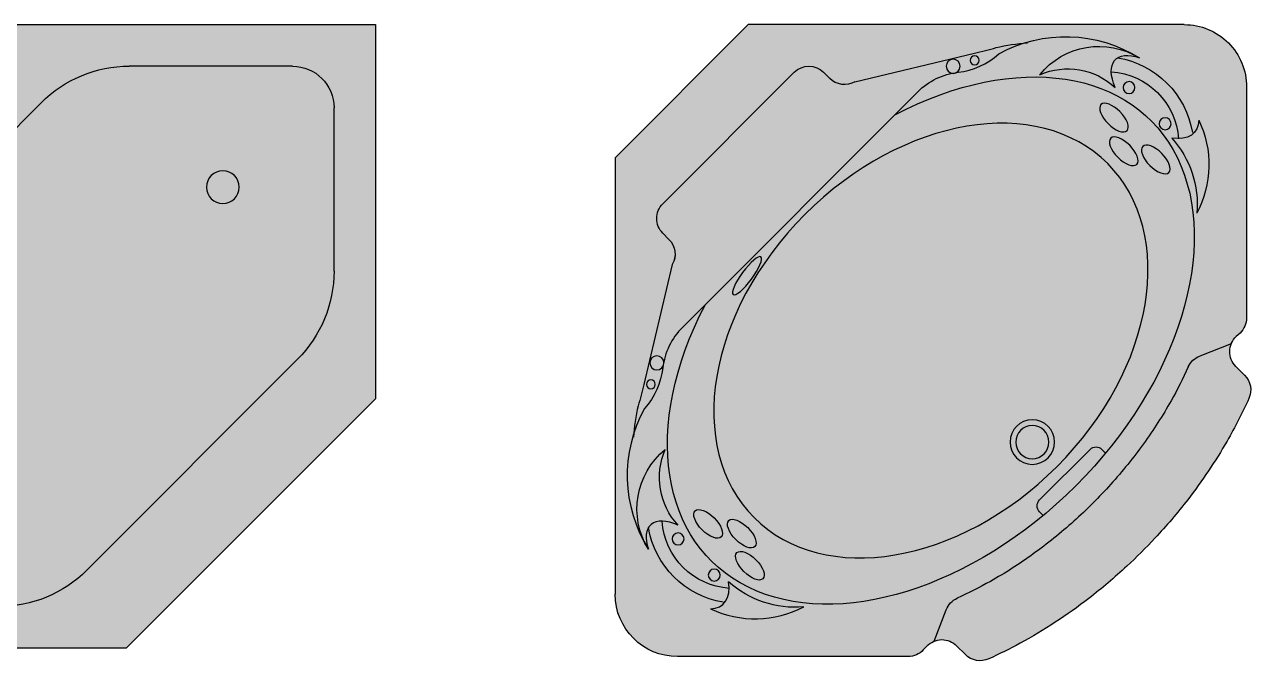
# Model space of a CAD drawing. Header units: millimetres. Extents: x 21129 to 2803301, y -510327 to 166837.
# Drawn here: x 324100 to 327056, y -261407 to -259873 of the extents above; entities that cross this region are included whole.
import ezdxf

# ---------------------------------------------------------------- set-up
doc = ezdxf.new("R2010")
doc.units = ezdxf.units.MM
doc.layers.add('....12_TNT_F_FURNITURE', color=27, linetype='Continuous', transparency=0.5)
doc.layers.add('TNT-Hatch', color=250, linetype='Continuous')

# ---------------------------------------------------------------- blocks, each defined once
blk = doc.blocks.new('BATH-03')
at = {"layer": 'TNT-Hatch'}
blk.add_hatch(color=253, dxfattribs=at).paths.add_polyline_path([(0, 0), (0, 1500.000000000029), (-1500.000000000058, 1500.000000000029), (-1500.000000000058, 600), (-900.0000000000582, 0)])
for p, q in [((-1300.000000000058, 1400), (-907.1067811865942, 1400)), ((-520.7106781187176, 1400), (-150.0000000000873, 1399.999999999985)), ((-100.0000000000291, 979.2893218813406), (-100.0000000000873, 1349.999999999985)), ((-694.9747468306159, 1312.132034355949), (-187.86796564408, 805.0252531694132)), ((-556.0660171780328, 1314.64466094067), (-185.3553390593443, 943.9339828220109)), ((-1400.000000000058, 907.1067811865214), (-1400.000000000058, 1300)), ((-1312.132034356007, 694.9747468305577), (-805.0252531694132, 187.8679656440363)), ((-100.0000000000582, 200.0000000000146), (-100.0000000000582, 592.893218813464)), ((-592.893218813464, 100), (-200.0000000000582, 100.0000000000146))]:
    blk.add_line(p, q)
blk.add_lwpolyline([(0, 0), (0, 1500.000000000029), (-1500.000000000058, 1500.000000000029), (-1500.000000000058, 600), (-900.0000000000582, 0)], close=True)
blk.add_circle((-1132.298857941933, 1109.097372469769), 39.32758137176279)
for centre, radius, start, end in [((-1300.000000000058, 1300), 100, 90, 180), ((-907.1067811865942, 1100), 300, 45, 90), ((-520.7106781187176, 1350), 50, 90, 225), ((-150.0000000000873, 1349.999999999985), 50, 0, 90), ((-150.0000000000291, 979.2893218813406), 50, 225, 0), ((-1100.000000000058, 907.1067811865214), 300, 180, 225), ((-400.0000000000582, 592.8932188134495), 300, 0, 45), ((-592.893218813464, 400), 300, 225, 270), ((-200.0000000000582, 200.0000000000146), 100, 270, 0)]:
    blk.add_arc(centre, radius, start, end)
blk = doc.blocks.new('A$C4C176CB3')
at = {"layer": 'TNT-Hatch'}
h = blk.add_hatch(color=253, dxfattribs=at)
edge = h.paths.add_edge_path()
edge.add_arc((1470.000014704638, 705.2118861030176), 49.99999999999905, 359.999999999376, 406.9551542050115)
edge.add_line((1504.12854403448, 741.7528697484813), (1495.170512623874, 750.1194873715831))
edge.add_arc((1529.299041953709, 786.6604710170941), 50.00000000000165, 134.9999999993957, 226.95515420507, ccw=False)
edge.add_line((1493.943702894816, 822.0158100768604), (1515.278441695511, 843.3505488770606))
edge.add_arc((1479.923102636574, 878.7058879367978), 50.00000000000302, 314.9999999992896, 384.2489023033593)
edge.add_spline(control_points=[(1525.511598242942, 899.2409571683529), (1509.884406063633, 933.9338123017951), (1492.320521914211, 968.1268230828136), (1458.960646327803, 1025.95925660622), (1443.995013333886, 1049.928451115178), (1412.333928203865, 1096.990943125304), (1395.64129186621, 1120.081633627473), (1353.33966239242, 1174.700020519405), (1326.919667004942, 1205.711474766591), (1277.447768612459, 1258.644223704556), (1254.945513608473, 1281.060713665822), (1202.362695827716, 1329.823719741267), (1171.845734067188, 1355.658863819321), (1113.967559656754, 1400.27826718807), (1086.898343557361, 1419.526429453064), (1031.616611992402, 1455.630650752137), (1003.402663752728, 1472.490016613665), (949.8835475530213, 1501.536816635533), (924.6971837046294, 1514.045334707029), (899.2408310263854, 1525.511842584427)], knot_values=[4.190868099523054, 4.190868099523054, 4.190868099523054, 4.190868099523054, 4.325890797238762, 4.325890797238762, 4.423953759487222, 4.423953759487222, 4.522016721735681, 4.522016721735681, 4.661163857012397, 4.661163857012397, 4.769499206690234, 4.769499206690234, 4.906121631613742, 4.906121631613742, 5.02047851073325, 5.02047851073325, 5.134835389852758, 5.134835389852758, 5.233911419334916, 5.233911419334916, 5.233911419334916, 5.233911419334916], degree=3, periodic=0)
edge.add_arc((878.7059943334461, 1479.923242233228), 49.99999999999705, 65.7513899548838, 134.9999999994311)
edge.add_line((843.3506552744511, 1515.278581292878), (822.0157927816472, 1493.943718800554))
edge.add_arc((786.6604537227104, 1529.299057860277), 49.9999999999993, 223.0448457939561, 314.99999999940746, ccw=False)
edge.add_line((750.1194700765627, 1495.170528531075), (741.7528331941576, 1504.128580562679))
edge.add_arc((705.2118495480536, 1470.000051233437), 49.99999999999767, 43.0448457939918, 90.00000004396566)
edge.add_line((705.2118495097238, 1520.000051233423), (150.0000135317096, 1520.000050807605))
edge.add_arc((150.0000136467279, 1370.000050807619), 150, 90.00000004393789, 180.0000000575171)
edge.add_line((1.364675699733198e-05, 1370.000050657065), (1.470072311349213e-05, 320.116804438745))
edge.add_line((1.470067945774645e-05, 320.1168044387305), (320.1167672621887, 5.187061833566986e-05))
edge.add_line((320.1167672622105, 5.187060742173344e-05), (1370.000014697362, 5.185974077903666e-05))
edge.add_arc((1370.000014698933, 150.0000518597953), 150.0000000000437, 269.9999999994094, 359.9999999994149)
edge.add_line((1520.000014698977, 150.0000518582819), (1520.000014704652, 705.2118861024646))
for p, q in [((705.2118495096947, 1520.000051233437), (150.0000136482849, 1520.000050807648)), ((843.3506552743638, 1515.27858129279), (822.0157927816763, 1493.943718800583)), ((741.7528331941721, 1504.128580562654), (750.1194700765627, 1495.170528531075)), ((768.0021702702943, 1482.910834920389), (797.1442881843977, 1407.193182823496)), ((1.470067945774645e-05, 320.1168044387305), (1.364675699733198e-05, 1370.000050809191)), ((1021.589289118681, 1171.660401251502), (1030.468383935469, 1180.539496068101)), ((1021.589289118347, 1143.376130003991), (1143.376092848572, 1021.589326271278)), ((1171.660364096097, 1021.589326271031), (1180.53945891287, 1030.468421087615)), ((1515.278441695496, 843.3505488770606), (1493.943702894816, 822.0158100768604)), ((1482.91079775976, 768.0022074162262), (1407.193184836186, 797.144310255142)), ((1504.128544034596, 741.7528697483795), (1495.170512623808, 750.1194873717031)), ((672.8164877863455, 217.1136825098802), (217.1136453472282, 672.816524958369)), ((114.6929760222411, 501.6917868726596), (129.4719772549724, 516.4707881050126)), ((430.9810715798376, 114.6930131891859), (114.6929760215135, 430.9811087540147)), ((320.1167672622105, 5.187060742173344e-05), (1.470067945774645e-05, 320.1168044387305)), ((501.691749698497, 114.6930131884437), (516.4702122996532, 129.4714757888869)), ((1370.00001469742, 5.185976624488831e-05), (320.1167672622105, 5.187060742173344e-05))]:
    blk.add_line(p, q)
for points in [[(229.5976904820127, 1405.10086202329, -0.2355776382129293), (453.8070070816175, 1400.365222268156)], [(217.1136453472573, 672.8165249583253), (161.7518165299989, 728.1783537767333, -0.1690513018278459), (114.7150736629992, 825.437003402636, 0.1562158369017817), (70.29634876285854, 923.463631001985, -0.2720900075511578), (80.0376810227317, 1262.038421552148, -0.2720900075511578)], [(137.392155843816, 576.8692095352308), (68.98363615274138, 865.2361716359301, 0.01360998898983675), (55.27771829113772, 916.7289972593862, -0.04330457606642596), (44.09529959743668, 992.5963342507748, 0.500747819503724)], [(1405.100824851543, 229.5977276295307, 0.2355776382129293), (1400.365185101095, 453.807044229281)], [(672.8164877863455, 217.1136825098802), (728.178316603633, 161.7518536914577, 0.1690513018278459), (825.4369662285462, 114.7151108224498, -0.1562158369017817), (923.4635938269639, 70.29638592031552, 0.2720900075511578), (1262.038384377389, 80.03771817320376, 0.2720900075511578)], [(576.8691723615775, 137.3921930083743), (865.2361344609089, 68.98367331137706, -0.01360998898983675), (916.7289600840741, 55.27775544872566, 0.04330457606642596), (992.5962970752298, 44.09533675346756, -0.500747819503724)]]:
    blk.add_lwpolyline(points, format="xyb")
blk.add_lwpolyline([(1520.000014698948, 150.0000518581801), (1520.000014704623, 705.211886102421)])
for centre, radius in [((238.430904119843, 1323.899453597478), 14.32866964058485), ((151.4814671211789, 1236.950016600604), 14.32866964058485), ((1004.12117493969, 1004.121212095459), 53.53019674512325), ((1004.12117493969, 1004.121212095459), 39.96867777645718), ((86.05685889198503, 865.2800828490872), 10.59010490306537), ((100.3094948202925, 813.5857719679188), 16.9441097046365), ((1323.899416425978, 238.4309412690782), 14.32866964058485), ((1236.949979427285, 151.4815042721893), 14.32866964058485), ((813.585734793538, 100.3095319799904), 16.9441097046365), ((865.2800456743425, 86.05689605057705), 10.59010490306537)]:
    blk.add_circle(centre, radius)
for centre, radius, start, end in [((150.0000136467424, 1370.000050807619), 150, 89.99999999916623, 179.9999999991662), ((705.211849548039, 1470.000051233452), 50, 43.04484579345193, 90.00000004418946), ((878.7059943332715, 1479.92324223333), 50, 65.75138995061138, 134.9999999994104), ((786.6604537226667, 1529.299057860233), 50, 223.0448457934519, 314.9999999994104), ((295.4736329941807, 1173.859375453452), 218.4150176602592, 99.38654307550543, 170.6250763658255), ((432.796943691792, 1162.828212874243), 238.4643654625555, 84.9453628201996, 132.0750267288576), ((843.8074491217703, 1425.152843491975), 50, 201.050656766405, 245.7313297743827), ((286.1760024273681, 1183.157006020454), 173.210253074443, 93.6630216611177, 176.3439136391084), ((236.9713918371854, 1165.05900876892), 184.4808827326507, 148.285419693405, 230.9038217268096), ((274.3714256519306, 1089.393378733032), 167.9068739689612, 137.1011194487006, 203.706731165645), ((1035.731424742276, 1157.518265627645), 20, 134.9999999994104, 224.9999999994105), ((1157.518228472458, 1035.731461894873), 20, 224.9999999994105, 314.9999999994104), ((1479.923102636589, 878.705887936696), 50, 314.9999999994104, 24.24890230454832), ((1425.152845505581, 843.8074711919471), 50, 204.2686860961864, 248.9493432328169), ((1529.299041953724, 786.6604710170795), 50, 134.9999999994104, 226.9551542053696), ((1470.000014704608, 705.2118861029594), 50, 359.9999999991662, 46.95515420536965), ((94.1160995640239, 551.8255885330436), 50, 314.9999999994104, 30.05773565028754), ((94.11663819603564, 551.8261271647207), 50, 314.9999999994104, 30.05831438314459), ((150.048315081207, 466.3364478129806), 50, 134.9999999994104, 224.9999999994105), ((1162.828175706702, 432.7969808443158), 238.4643654625555, 317.9249732699648, 5.054637178969878), ((1183.1569688499, 286.1760395794699), 173.210253074443, 273.6560863600595, 356.3369783380502), ((1173.859338283117, 295.4736701464572), 218.4150176602592, 279.3749236325292, 350.6134569210682), ((1089.393341562201, 274.3714628059679), 167.9068739689612, 246.293268832493, 312.8988805501211), ((1370.000014698933, 150.0000518597953), 150.0000000000437, 269.9999999991662, 0), ((551.8255513585027, 94.11613672909152), 50, 59.94226434899081, 134.9999999994104), ((1165.058971597377, 236.9714289896365), 184.4808827326507, 219.0961782720175, 301.7145803047381), ((466.3364106395456, 150.0483522481663), 50, 224.9999999994105, 314.9999999994104)]:
    blk.add_arc(centre, radius, start, end)
for centre, major_axis, ratio, start_param, end_param in [((760.0000147052924, 760.0000518660672), (-529.3072377458125, 529.3072377566954), 0.6594068493633349, 2.015810873177058, 7.408967087592229), ((1294.639864648299, 174.6718344879191), (-100.9305357897866, -83.24805076574833), 0.5394037341319374, 2.734948207784136, 3.872314541749192), ((1294.639864648299, 174.6718344879191), (90.48648022527534, 90.48648022341308), 0.4820140657136143, 2.254057256849133, 3.932691772776179)]:
    blk.add_ellipse(centre, major_axis=major_axis, ratio=ratio, start_param=start_param, end_param=end_param)
at = {"extrusion": (0, 0, -1)}
for major_axis, ratio, start_param, end_param in [((-83.24805076782553, -100.9305357880734), 0.5394037341319374, 2.734948207784136, 3.872314541749192), ((90.48648022527534, 90.48648022341308), 0.4820140657136143, 2.254057256849133, 3.932691772776179)]:
    blk.add_ellipse((174.671797338131, 1294.639901821138), major_axis=major_axis, ratio=ratio, start_param=start_param, end_param=end_param, dxfattribs=at)
for centre, major_axis, ratio in [((760.0000147052924, 760.0000518660672), (-425.6482940963157, 425.6482941050654), 0.7125668074610079), ((317.4004778257367, 604.0907843735331), (33.41437599175931, -45.45481986308585), 0.2337374105498781), ((1301.374797783967, 324.3167262733332), (31.35657412151387, 31.35657412086854), 0.4583334699054018), ((1224.268145408758, 304.7405142285133), (31.35657412151387, 31.35657412086854), 0.4583334699054018), ((1200.772425833726, 223.7143543251586), (31.35657412151387, 31.35657412086854), 0.4583334699054018)]:
    blk.add_ellipse(centre, major_axis=major_axis, ratio=ratio)
for centre in [(324.3166891236906, 1301.374834953749), (304.74047707727, 1224.268182578919), (223.7143171734497, 1200.772463005589)]:
    blk.add_ellipse(centre, major_axis=(31.35657412151387, 31.35657412086854), ratio=0.4583334699054018, dxfattribs=at)
for points, knots in [([(1525.511598242942, 899.2409571683529), (1509.884406063633, 933.9338123017951), (1492.320521914211, 968.1268230828136), (1458.960646327803, 1025.95925660622), (1443.995013333886, 1049.928451115178), (1412.333928203865, 1096.990943125304), (1395.64129186621, 1120.081633627473), (1353.33966239242, 1174.700020519405), (1326.919667004942, 1205.711474766591), (1277.447768612459, 1258.644223704556), (1254.945513608473, 1281.060713665822), (1202.362695827716, 1329.823719741267), (1171.845734067188, 1355.658863819321), (1113.967559656754, 1400.27826718807), (1086.898343557361, 1419.526429453064), (1031.616611992402, 1455.630650752137), (1003.402663752728, 1472.490016613665), (949.8835475530213, 1501.536816635533), (924.6971837046294, 1514.045334707029), (899.2408310263854, 1525.511842584427)], [4.190868099523054, 4.190868099523054, 4.190868099523054, 4.190868099523054, 4.325890797238762, 4.325890797238762, 4.423953759487222, 4.423953759487222, 4.522016721735681, 4.522016721735681, 4.661163857012397, 4.661163857012397, 4.769499206690234, 4.769499206690234, 4.906121631613742, 4.906121631613742, 5.02047851073325, 5.02047851073325, 5.134835389852758, 5.134835389852758, 5.233911419334916, 5.233911419334916, 5.233911419334916, 5.233911419334916]), ([(1379.571443218447, 823.2566618279525), (1367.186331066958, 850.7266640719317), (1353.337312454038, 878.005723497452), (1318.229009769741, 940.1290888261865), (1296.001619345552, 974.7111453619145), (1247.441485124451, 1041.836682016874), (1221.109020643009, 1074.379481239142), (1164.969003325576, 1136.677504038962), (1135.161937747136, 1166.432104251478), (1072.771121902813, 1222.456057668125), (1040.18799670368, 1248.724926511422), (972.994641677753, 1297.147989362842), (938.3850928041502, 1319.301908133799), (876.813324788629, 1353.94202890803), (850.1263314847893, 1367.456993723797), (823.2566523842543, 1379.571435511927)], [4.191293601112511, 4.191293601112511, 4.191293601112511, 4.191293601112511, 4.313612498034886, 4.313612498034886, 4.473657709449276, 4.473657709449276, 4.633702920863665, 4.633702920863665, 4.793748132278054, 4.793748132278054, 4.953793343692444, 4.953793343692444, 5.113838555106833, 5.113838555106833, 5.233484318374116, 5.233484318374116, 5.233484318374116, 5.233484318374116])]:
    blk.add_open_spline(points, degree=3, knots=knots)

msp = doc.modelspace()

# ---------------------------------------------------------------- block references
at = {"layer": '....12_TNT_F_FURNITURE', "xscale": -1}
msp.add_blockref('BATH-03', (323444.982342659, -261373.0481195383), dxfattribs=at)
at = {"layer": '....12_TNT_F_FURNITURE', "xscale": -1, "rotation": 180}
msp.add_blockref('A$C4C176CB3', (325521.8381810375, -259873.0480676728), dxfattribs=at)

doc.saveas('drawing.dxf')
